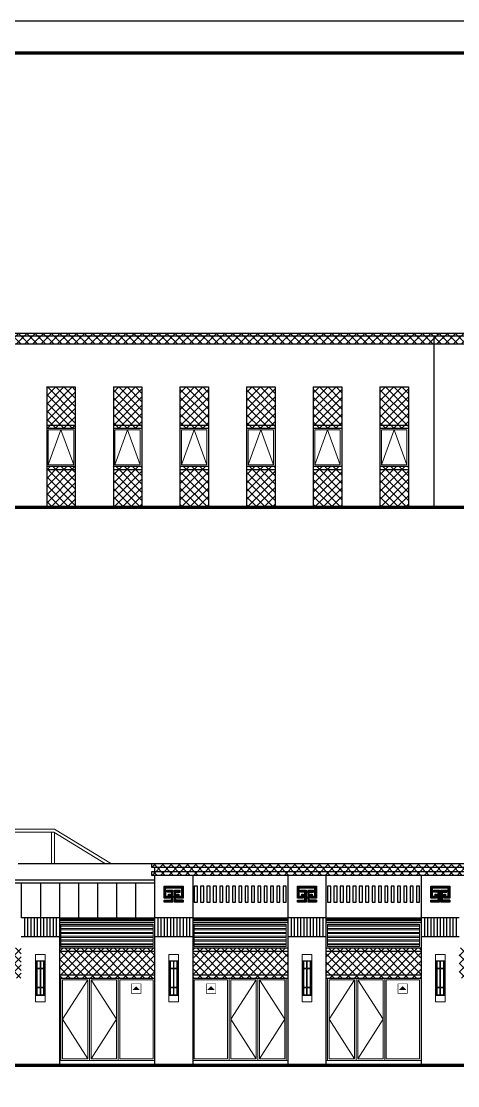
# Model space of a CAD drawing. Extents: x 1188826 to 1909461, y 608442 to 1651179.
# Drawn here: x 1499059 to 1512809, y 983729 to 1017302 of the extents above; entities that cross this region are included whole.
import ezdxf

# ---------------------------------------------------------------- set-up
doc = ezdxf.new("R2010")
doc.units = 0
doc.header["$LTSCALE"] = 1000
doc.header["$MEASUREMENT"] = 0
doc.linetypes.add('ACAD_ISO10W100', pattern=[18.5, 12, -3, 0.5, -3])
doc.linetypes.add('DOTE', pattern=[2.42, 2, -0.2, 0.02, -0.2])
for name, color, linetype in [('1-PUB_HATCH', 8, 'Continuous'), ('3-剖面填充（细）', 251, 'Continuous'), ('图框', 140, 'Continuous'), ('立面', 73, 'Continuous'), ('立面-1', 13, 'Continuous')]:
    doc.layers.add(name, color=color, linetype=linetype)
for name, color, linetype, lineweight in [('2-门窗开启', 8, 'Continuous', 9), ('DOTE', 19, 'DOTE', 9), ('PUB_HATCH', 8, 'Continuous', 9), ('WALL', 9, 'Continuous', 40), ('WINDOW', 144, 'Continuous', 15), ('填充', 251, 'Continuous', 5), ('平面-栏杆', 135, 'Continuous', 15)]:
    doc.layers.add(name, color=color, linetype=linetype, lineweight=lineweight)
pattern_1 = [(45, (2e-10, 0), (-129.893668, 129.893668), []), (135, (2e-10, 0), (-129.893668, -129.893668), [])]

# ---------------------------------------------------------------- blocks, each defined once
blk = doc.blocks.new('1234124')
at = {"layer": 'WINDOW', "color": 4}
for p, q in [((-150, 1300), (150, 1300)), ((-100, 1060), (-10, 1060)), ((-100, 1040), (-10, 1040)), ((-10, 1280), (-10, 1060)), ((-10, 1040), (-10, 460)), ((10, 1280), (10, 1060)), ((10, 1060), (100, 1060)), ((10, 1040), (10, 460)), ((10, 1040), (100, 1040)), ((-100, 440), (-10, 440)), ((-10, 220), (-10, 440)), ((10, 220), (10, 440)), ((10, 440), (100, 440)), ((-150, 200), (150, 200))]:
    blk.add_line(p, q, dxfattribs=at)
for points in [[(-150, 1500), (150, 1500), (150, 0), (-150, 0)], [(-120, 1300), (120, 1300), (120, 200), (-120, 200)]]:
    blk.add_lwpolyline(points, close=True, dxfattribs=at)
for points in [[(-100, 1060), (-100, 1280), (-10, 1280)], [(-10, 460), (-100, 460), (-100, 1040)], [(10, 1280), (100, 1280), (100, 1060)], [(100, 1040), (100, 460), (10, 460)], [(-100, 440), (-100, 220), (-10, 220)], [(10, 220), (100, 220), (100, 440)]]:
    blk.add_lwpolyline(points, dxfattribs=at)
blk = doc.blocks.new('GDGDGRDADW')
at = {"layer": '3-剖面填充（细）'}
h = blk.add_hatch(dxfattribs=at)
h.set_pattern_fill('ANSI31', color=251, scale=5)
h.set_pattern_definition([(45, (175515.148, 222231.159), (-5.61266, 5.61266), [])])
h.paths.add_polyline_path([(175863, 222358), (175585, 222358), (175585, 222420), (175817, 222420), (175817, 222670), (175678, 222670), (175678, 222733), (175863, 222733)])
h = blk.add_hatch(dxfattribs=at)
h.set_pattern_fill('ANSI31', color=251, scale=5)
h.set_pattern_definition([(45, (175837.9185, 222356.159), (-5.61266, 5.61266), [])])
h.paths.add_polyline_path([(175586, 222858), (175586, 222483), (175770, 222483), (175770, 222608), (175724, 222608), (175724, 222545), (175632, 222545), (175632, 222795), (176139, 222795), (176139, 222545), (176047, 222545), (176047, 222608), (176001, 222608), (176001, 222483), (176186, 222483), (176186, 222858)])
h = blk.add_hatch(dxfattribs=at)
h.set_pattern_fill('ANSI31', color=251, scale=5)
h.set_pattern_definition([(45, (175561.008, 222231.159), (-5.61266, 5.61266), [])])
h.paths.add_polyline_path([(175909, 222358), (176186, 222358), (176186, 222420), (175955, 222420), (175955, 222670), (176093, 222670), (176093, 222733), (175909, 222733)])
at = {"layer": '立面'}
for p, q in [((175586, 222858), (176186, 222858)), ((175586, 222483), (175586, 222858)), ((176139, 222795), (175632, 222795)), ((175632, 222795), (175632, 222545)), ((175678, 222670), (175678, 222733)), ((175678, 222733), (175863, 222733)), ((175816, 222670), (175678, 222670)), ((175724, 222545), (175724, 222608)), ((175724, 222608), (175770, 222608)), ((175770, 222608), (175770, 222483)), ((175816, 222420), (175816, 222670)), ((175863, 222733), (175863, 222358)), ((175909, 222733), (175909, 222358)), ((175909, 222733), (176093, 222733)), ((175955, 222420), (175955, 222670)), ((175955, 222670), (176093, 222670)), ((176001, 222483), (176001, 222608)), ((176001, 222608), (176047, 222608)), ((176047, 222608), (176047, 222545)), ((176047, 222608), (176047, 222545)), ((176093, 222670), (176093, 222733)), ((176093, 222670), (176093, 222733)), ((176139, 222545), (176139, 222795)), ((176186, 222858), (176186, 222483)), ((175770, 222483), (175586, 222483)), ((175586, 222358), (175586, 222420)), ((175586, 222420), (175816, 222420)), ((175863, 222358), (175586, 222358)), ((175632, 222545), (175724, 222545)), ((176186, 222358), (175909, 222358)), ((176186, 222420), (175955, 222420)), ((176186, 222483), (176001, 222483)), ((176047, 222545), (176139, 222545)), ((176186, 222420), (176186, 222358))]:
    blk.add_line(p, q, dxfattribs=at)
blk = doc.blocks.new('c451')
at = {"layer": '2-门窗开启', "ltscale": 0.5}
for points in [[(900, 2550), (100, 1300), (900, 50)], [(1000, 2550), (1800, 1300), (1000, 50)]]:
    blk.add_lwpolyline(points, dxfattribs=at)
at = {"layer": 'WINDOW'}
for points in [[(0, 2600), (3000, 2600), (3000, 0), (0, 0)], [(100, 2550), (900, 2550), (900, 50), (100, 50)], [(1800, 2550), (1000, 2550), (1000, 50), (1800, 50)], [(1900, 2550), (2950, 2550), (2950, 50), (1900, 50)]]:
    blk.add_lwpolyline(points, close=True, dxfattribs=at)
for points in [[(50, 2600), (50, 0)], [(950, 2600), (950, 0)], [(1850, 2600), (1850, 0)]]:
    blk.add_lwpolyline(points, dxfattribs=at)
blk = doc.blocks.new('fewfrewfref')
at = {"layer": 'WALL'}
blk.add_hatch(color=1, dxfattribs=at).paths.add_polyline_path([(367770, 261682), (367710, 261622), (367830, 261622)])
at = {"layer": 'WALL', "color": 1, "const_width": 10}
blk.add_lwpolyline([(367695, 261570), (367695, 261720), (367845, 261720), (367845, 261570)], close=True, dxfattribs=at)

msp = doc.modelspace()

# ---------------------------------------------------------------- hatches: boundary and pattern name
at = {"layer": '1-PUB_HATCH'}
h = msp.add_hatch(dxfattribs=at)
h.set_pattern_fill('ANSI37', color=256, scale=115.71489)
h.set_pattern_definition([(45, (0, 0), (-129.893668, 129.893668), []), (135, (0, 0), (-129.893668, -129.893668), [])])
h.paths.add_polyline_path([(1481959, 1007467), (1481959, 1007367), (1482059, 1007367), (1482059, 1007117), (1519249, 1007117), (1519249, 1007123), (1519529, 1007123), (1519529, 1007295), (1519809, 1007295), (1519809, 1007467)])
h = msp.add_hatch(dxfattribs=at)
h.set_pattern_fill('ANSI37', color=256, scale=115.71489)
h.set_pattern_definition(pattern_1)
h.paths.add_polyline_path([(1483959, 1005767), (1483059, 1005767), (1483059, 1004567), (1483959, 1004567)])
h.paths.add_polyline_path([(1483959, 1004567), (1483059, 1004567), (1483059, 1004467), (1483959, 1004467)])
h.paths.add_polyline_path([(1483959, 1003267), (1483059, 1003267), (1483059, 1003167), (1483959, 1003167)])
h.paths.add_polyline_path([(1483959, 1003167), (1483059, 1003167), (1483059, 1001973), (1483959, 1001973)])
h.paths.add_polyline_path([(1486059, 1003167), (1485159, 1003167), (1485159, 1001973), (1486059, 1001973)])
h.paths.add_polyline_path([(1486059, 1003267), (1485159, 1003267), (1485159, 1003167), (1486059, 1003167)])
h.paths.add_polyline_path([(1486059, 1004567), (1485159, 1004567), (1485159, 1004467), (1486059, 1004467)])
h.paths.add_polyline_path([(1486059, 1005767), (1485159, 1005767), (1485159, 1004567), (1486059, 1004567)])
h.paths.add_polyline_path([(1488159, 1005767), (1487259, 1005767), (1487259, 1004567), (1488159, 1004567)])
h.paths.add_polyline_path([(1488159, 1004567), (1487259, 1004567), (1487259, 1004467), (1488159, 1004467)])
h.paths.add_polyline_path([(1488159, 1003167), (1487259, 1003167), (1487259, 1001973), (1488159, 1001973)])
h.paths.add_polyline_path([(1488159, 1003267), (1487259, 1003267), (1487259, 1003167), (1488159, 1003167)])
h.paths.add_polyline_path([(1490259, 1003167), (1489359, 1003167), (1489359, 1001973), (1490259, 1001973)])
h.paths.add_polyline_path([(1490259, 1003267), (1489359, 1003267), (1489359, 1003167), (1490259, 1003167)])
h.paths.add_polyline_path([(1490259, 1005767), (1489359, 1005767), (1489359, 1004567), (1490259, 1004567)])
h.paths.add_polyline_path([(1490259, 1004567), (1489359, 1004567), (1489359, 1004467), (1490259, 1004467)])
h.paths.add_polyline_path([(1492359, 1004567), (1491459, 1004567), (1491459, 1004467), (1492359, 1004467)])
h.paths.add_polyline_path([(1492359, 1005767), (1491459, 1005767), (1491459, 1004567), (1492359, 1004567)])
h.paths.add_polyline_path([(1492359, 1003167), (1491459, 1003167), (1491459, 1001973), (1492359, 1001973)])
h.paths.add_polyline_path([(1492359, 1003267), (1491459, 1003267), (1491459, 1003167), (1492359, 1003167)])
h.paths.add_polyline_path([(1494459, 1003167), (1493559, 1003167), (1493559, 1001973), (1494459, 1001973)])
h.paths.add_polyline_path([(1494459, 1003267), (1493559, 1003267), (1493559, 1003167), (1494459, 1003167)])
h.paths.add_polyline_path([(1494459, 1004567), (1493559, 1004567), (1493559, 1004467), (1494459, 1004467)])
h.paths.add_polyline_path([(1494459, 1005767), (1493559, 1005767), (1493559, 1004567), (1494459, 1004567)])
h.paths.add_polyline_path([(1496559, 1005767), (1495659, 1005767), (1495659, 1004567), (1496559, 1004567)])
h.paths.add_polyline_path([(1496559, 1004567), (1495659, 1004567), (1495659, 1004467), (1496559, 1004467)])
h.paths.add_polyline_path([(1496559, 1003267), (1495659, 1003267), (1495659, 1003167), (1496559, 1003167)])
h.paths.add_polyline_path([(1496559, 1003167), (1495659, 1003167), (1495659, 1001973), (1496559, 1001973)])
h.paths.add_polyline_path([(1498659, 1003167), (1497759, 1003167), (1497759, 1001973), (1498659, 1001973)])
h.paths.add_polyline_path([(1498659, 1003267), (1497759, 1003267), (1497759, 1003167), (1498659, 1003167)])
h.paths.add_polyline_path([(1498659, 1004567), (1497759, 1004567), (1497759, 1004467), (1498659, 1004467)])
h.paths.add_polyline_path([(1498659, 1005767), (1497759, 1005767), (1497759, 1004567), (1498659, 1004567)])
h.paths.add_polyline_path([(1500759, 1005767), (1499859, 1005767), (1499859, 1004567), (1500759, 1004567)])
h.paths.add_polyline_path([(1500759, 1004567), (1499859, 1004567), (1499859, 1004467), (1500759, 1004467)])
h.paths.add_polyline_path([(1500759, 1003267), (1499859, 1003267), (1499859, 1003167), (1500759, 1003167)])
h.paths.add_polyline_path([(1500759, 1003167), (1499859, 1003167), (1499859, 1001973), (1500759, 1001973)])
h.paths.add_polyline_path([(1478798, 995423), (1478798, 996272), (1478352, 996272), (1478352, 995423)], flags=9)
h.paths.add_polyline_path([(1478798, 991803), (1478798, 992692), (1478352, 992692), (1478352, 991803)], flags=9)
h.paths.add_polyline_path([(1478798, 986478), (1478798, 987367), (1478352, 987367), (1478352, 986478)], flags=9)
h.paths.add_polyline_path([(1478798, 983773), (1478798, 984422), (1478352, 984422), (1478352, 983773)], flags=9)
h.paths.add_polyline_path([(1477998, 989943), (1477998, 990952), (1477552, 990952), (1477552, 989943)], flags=9)
h.paths.add_polyline_path([(1479598, 995423), (1479598, 996272), (1479152, 996272), (1479152, 995423)], flags=9)
h.paths.add_polyline_path([(1479598, 994478), (1479598, 995167), (1479152, 995167), (1479152, 994478)], flags=9)
h.paths.add_polyline_path([(1479598, 992903), (1479598, 993792), (1479152, 993792), (1479152, 992903)], flags=9)
h.paths.add_polyline_path([(1479598, 991048), (1479598, 991897), (1479152, 991897), (1479152, 991048)], flags=9)
h.paths.add_polyline_path([(1479598, 989598), (1479598, 990447), (1479152, 990447), (1479152, 989598)], flags=9)
h.paths.add_polyline_path([(1479598, 987778), (1479598, 988667), (1479152, 988667), (1479152, 987778)], flags=9)
h.paths.add_polyline_path([(1479598, 985378), (1479598, 986267), (1479152, 986267), (1479152, 985378)], flags=9)
h.paths.add_polyline_path([(1479598, 983773), (1479598, 984422), (1479152, 984422), (1479152, 983773)], flags=9)
h.paths.add_polyline_path([(1477714, 1006343), (1477714, 1007192), (1477267, 1007192), (1477267, 1006343)], flags=9)
h.paths.add_polyline_path([(1477714, 1004843), (1477714, 1005692), (1477267, 1005692), (1477267, 1004843)], flags=9)
h.paths.add_polyline_path([(1477714, 1003443), (1477714, 1004292), (1477267, 1004292), (1477267, 1003443)], flags=9)
h.paths.add_polyline_path([(1477714, 1002193), (1477714, 1003042), (1477267, 1003042), (1477267, 1002193)], flags=9)
h.paths.add_polyline_path([(1476914, 1006343), (1476914, 1007192), (1476467, 1007192), (1476467, 1006343)], flags=9)
h.paths.add_polyline_path([(1476914, 1003593), (1476914, 1004442), (1476467, 1004442), (1476467, 1003593)], flags=9)
h.paths.add_polyline_path([(1482119, 998828), (1482798, 998828), (1482798, 999507), (1482119, 999507)], flags=9)
h.paths.add_polyline_path([(1509214, 1000319), (1510303, 1000319), (1510303, 1000765), (1509214, 1000765)], flags=9)
h.paths.add_polyline_path([(1536914, 1000319), (1537603, 1000319), (1537603, 1000765), (1536914, 1000765)], flags=9)
h.paths.add_polyline_path([(1551013, 963000), (1553035, 963000), (1553035, 963561), (1551013, 963561)], flags=9)
h.paths.add_polyline_path([(1550755, 963553), (1553186, 963553), (1553186, 964119), (1550755, 964119)], flags=9)
h.paths.add_polyline_path([(1550678, 964102), (1553109, 964102), (1553109, 964669), (1550678, 964669)], flags=9)
h.paths.add_polyline_path([(1550678, 964652), (1553109, 964652), (1553109, 965218), (1550678, 965218)], flags=9)
h.paths.add_polyline_path([(1552215, 961286), (1553374, 961286), (1553374, 961704), (1552215, 961704)], flags=9)
h.paths.add_polyline_path([(1554105, 959752), (1554652, 959752), (1554652, 960170), (1554105, 960170)], flags=9)
h = msp.add_hatch(dxfattribs=at)
h.set_pattern_fill('ANSI37', color=256, scale=115.71489)
h.set_pattern_definition([(45, (-8400, 0), (-129.893668, 129.893668), []), (135, (-8400, 0), (-129.893668, -129.893668), [])])
h.paths.add_polyline_path([(1502859, 1004567), (1501959, 1004567), (1501959, 1004467), (1502859, 1004467)])
h.paths.add_polyline_path([(1502859, 1003267), (1501959, 1003267), (1501959, 1003167), (1502859, 1003167)])
h.paths.add_polyline_path([(1502859, 1003167), (1501959, 1003167), (1501959, 1001973), (1502859, 1001973)])
h.paths.add_polyline_path([(1501959, 1005767), (1502859, 1005767), (1502859, 1004567), (1501959, 1004567)])
h = msp.add_hatch(dxfattribs=at)
h.set_pattern_fill('ANSI37', color=256, scale=115.71489)
h.set_pattern_definition([(45, (-4200, 0), (-129.893668, 129.893668), []), (135, (-4200, 0), (-129.893668, -129.893668), [])])
h.paths.add_polyline_path([(1507059, 1005767), (1506159, 1005767), (1506159, 1004567), (1507059, 1004567)])
h.paths.add_polyline_path([(1507059, 1004567), (1506159, 1004567), (1506159, 1004467), (1507059, 1004467)])
h.paths.add_polyline_path([(1507059, 1003267), (1506159, 1003267), (1506159, 1003167), (1507059, 1003167)])
h.paths.add_polyline_path([(1507059, 1003167), (1506159, 1003167), (1506159, 1001973), (1507059, 1001973)])
h.paths.add_polyline_path([(1504959, 1003167), (1504059, 1003167), (1504059, 1001973), (1504959, 1001973)])
h.paths.add_polyline_path([(1504959, 1003267), (1504059, 1003267), (1504059, 1003167), (1504959, 1003167)])
h.paths.add_polyline_path([(1504959, 1004567), (1504059, 1004567), (1504059, 1004467), (1504959, 1004467)])
h.paths.add_polyline_path([(1504959, 1005767), (1504059, 1005767), (1504059, 1004567), (1504959, 1004567)])
h = msp.add_hatch(dxfattribs=at)
h.set_pattern_fill('ANSI37', color=256, scale=115.71489)
h.set_pattern_definition(pattern_1)
h.paths.add_polyline_path([(1511259, 1005767), (1510359, 1005767), (1510359, 1004567), (1511259, 1004567)])
h.paths.add_polyline_path([(1511259, 1004567), (1510359, 1004567), (1510359, 1004467), (1511259, 1004467)])
h.paths.add_polyline_path([(1511259, 1003267), (1510359, 1003267), (1510359, 1003167), (1511259, 1003167)])
h.paths.add_polyline_path([(1511259, 1003167), (1510359, 1003167), (1510359, 1001973), (1511259, 1001973)])
h.paths.add_polyline_path([(1509159, 1003167), (1508259, 1003167), (1508259, 1001973), (1509159, 1001973)])
h.paths.add_polyline_path([(1509159, 1003267), (1508259, 1003267), (1508259, 1003167), (1509159, 1003167)])
h.paths.add_polyline_path([(1509159, 1004567), (1508259, 1004567), (1508259, 1004467), (1509159, 1004467)])
h.paths.add_polyline_path([(1509159, 1005767), (1508259, 1005767), (1508259, 1004567), (1509159, 1004567)])
h = msp.add_hatch(dxfattribs=at)
h.set_pattern_fill('ANSI37', color=256, scale=115.71489)
h.set_pattern_definition(pattern_1)
h.paths.add_polyline_path([(1493359, 996723), (1482759, 996723), (1482759, 996273), (1493259, 996280), (1493259, 996623)])
h.paths.add_polyline_path([(1493259, 996273), (1482759, 996273), (1482759, 996173), (1493184, 996173), (1493259, 996173)])
h.paths.add_polyline_path([(1493259, 996173), (1482759, 996173), (1482759, 995123), (1493259, 995123)])
h.paths.add_polyline_path([(1485859, 995123), (1483659, 995123), (1483659, 994573), (1485859, 994573)])
h.paths.add_polyline_path([(1485859, 994573), (1483659, 994573), (1483659, 994473), (1485859, 994473)])
h.paths.add_polyline_path([(1485859, 992123), (1483659, 992123), (1483659, 990723), (1485859, 990723)])
h.paths.add_polyline_path([(1485859, 992223), (1483659, 992223), (1483659, 992123), (1485859, 992123)])
h.paths.add_polyline_path([(1483659, 995123), (1482759, 995123), (1482759, 990723), (1483659, 990723)])
h.paths.add_polyline_path([(1486859, 992223), (1486859, 992223), (1486859, 994473), (1486859, 995123), (1485859, 995123), (1485859, 994473), (1485859, 992223), (1485859, 990723), (1486859, 990723)])
h.paths.add_polyline_path([(1489059, 992123), (1486859, 992123), (1486859, 990723), (1489059, 990723)])
h.paths.add_polyline_path([(1490059, 992223), (1490059, 992223), (1490059, 994473), (1490059, 995123), (1489059, 995123), (1489059, 994473), (1489059, 992223), (1489059, 990723), (1490059, 990723)])
h.paths.add_polyline_path([(1492259, 992123), (1490059, 992123), (1490059, 990723), (1492259, 990723)])
h.paths.add_polyline_path([(1493259, 995123), (1492259, 995123), (1492259, 994473), (1492259, 992223), (1492259, 990723), (1493259, 990723)])
h.paths.add_polyline_path([(1492259, 994573), (1490059, 994573), (1490059, 994473), (1492259, 994473)])
h.paths.add_polyline_path([(1492259, 995123), (1490059, 995123), (1490059, 994573), (1492259, 994573)])
h.paths.add_polyline_path([(1489059, 995123), (1486859, 995123), (1486859, 994573), (1489059, 994573)])
h.paths.add_polyline_path([(1489059, 994573), (1486859, 994573), (1486859, 994473), (1489059, 994473)])
h.paths.add_polyline_path([(1496159, 990473), (1496059, 990473), (1482559, 990473), (1482459, 990473), (1482459, 990373), (1482559, 990373), (1496159, 990373)])
h.paths.add_polyline_path([(1496059, 990623), (1482559, 990623), (1482559, 990473), (1496059, 990473)])
h.paths.add_polyline_path([(1496159, 990723), (1482559, 990723), (1482459, 990723), (1482459, 990623), (1482559, 990623), (1496159, 990623)])
h.paths.add_polyline_path([(1517059, 990473), (1516959, 990473), (1503159, 990473), (1503159, 990373), (1517059, 990373)])
h.paths.add_polyline_path([(1516959, 990623), (1503259, 990623), (1503259, 990473), (1516959, 990473)])
h.paths.add_polyline_path([(1517059, 990723), (1503159, 990723), (1503159, 990623), (1503259, 990623), (1517059, 990623)])
h.paths.add_polyline_path([(1538059, 990473), (1537959, 990473), (1524159, 990473), (1524159, 990373), (1538059, 990373)])
h.paths.add_polyline_path([(1537959, 990623), (1524259, 990623), (1524259, 990473), (1537959, 990473)])
h.paths.add_polyline_path([(1538059, 990723), (1524159, 990723), (1524159, 990623), (1524259, 990623), (1538059, 990623)])
h.paths.add_polyline_path([(1491059, 992223), (1491459, 992223), (1491459, 994473), (1491059, 994473)])
h = msp.add_hatch(dxfattribs=at)
h.set_pattern_fill('ANSI37', color=256, scale=115.71489)
h.set_pattern_definition(pattern_1)
h.paths.add_polyline_path([(1486459, 987223), (1483459, 987223), (1483459, 987123), (1486459, 987123)])
h.paths.add_polyline_path([(1486459, 987973), (1483459, 987973), (1483459, 987223), (1486459, 987223)])
h.paths.add_polyline_path([(1486459, 988073), (1483459, 988073), (1483459, 987973), (1486459, 987973)])
h.paths.add_polyline_path([(1490659, 987223), (1487659, 987223), (1487659, 987123), (1490659, 987123)])
h.paths.add_polyline_path([(1490659, 987973), (1487659, 987973), (1487659, 987223), (1490659, 987223)])
h.paths.add_polyline_path([(1490659, 988073), (1487659, 988073), (1487659, 987973), (1490659, 987973)])
h.paths.add_polyline_path([(1494859, 987223), (1491859, 987223), (1491859, 987123), (1494859, 987123)])
h.paths.add_polyline_path([(1494859, 987973), (1491859, 987973), (1491859, 987223), (1494859, 987223)])
h.paths.add_polyline_path([(1494859, 988073), (1491859, 988073), (1491859, 987973), (1494859, 987973)])
h.paths.add_polyline_path([(1499059, 987223), (1496059, 987223), (1496059, 987123), (1499059, 987123)])
h.paths.add_polyline_path([(1499059, 987973), (1496059, 987973), (1496059, 987223), (1499059, 987223)])
h.paths.add_polyline_path([(1499059, 988073), (1496059, 988073), (1496059, 987973), (1499059, 987973)])
h.paths.add_polyline_path([(1503259, 987223), (1500259, 987223), (1500259, 987123), (1503259, 987123)])
h.paths.add_polyline_path([(1503259, 987973), (1500259, 987973), (1500259, 987223), (1503259, 987223)])
h.paths.add_polyline_path([(1503259, 988073), (1500259, 988073), (1500259, 987973), (1503259, 987973)])
h.paths.add_polyline_path([(1507459, 987223), (1504459, 987223), (1504459, 987123), (1507459, 987123)])
h.paths.add_polyline_path([(1507459, 987973), (1504459, 987973), (1504459, 987223), (1507459, 987223)])
h.paths.add_polyline_path([(1507459, 988073), (1504459, 988073), (1504459, 987973), (1507459, 987973)])
h.paths.add_polyline_path([(1511659, 987223), (1508659, 987223), (1508659, 987123), (1511659, 987123)])
h.paths.add_polyline_path([(1511659, 987973), (1508659, 987973), (1508659, 987223), (1511659, 987223)])
h.paths.add_polyline_path([(1511659, 988073), (1508659, 988073), (1508659, 987973), (1511659, 987973)])
h.paths.add_polyline_path([(1515859, 987223), (1512859, 987223), (1512859, 987123), (1515859, 987123)])
h.paths.add_polyline_path([(1515859, 987973), (1512859, 987973), (1512859, 987223), (1515859, 987223)])
h.paths.add_polyline_path([(1515859, 988073), (1512859, 988073), (1512859, 987973), (1515859, 987973)])
h.paths.add_polyline_path([(1520059, 987223), (1517059, 987223), (1517059, 987123), (1520059, 987123)])
h.paths.add_polyline_path([(1520059, 987973), (1517059, 987973), (1517059, 987223), (1520059, 987223)])
h.paths.add_polyline_path([(1520059, 988073), (1517059, 988073), (1517059, 987973), (1520059, 987973)])
h.paths.add_polyline_path([(1524259, 987223), (1521259, 987223), (1521259, 987123), (1524259, 987123)])
h.paths.add_polyline_path([(1524259, 987973), (1521259, 987973), (1521259, 987223), (1524259, 987223)])
h.paths.add_polyline_path([(1524259, 988073), (1521259, 988073), (1521259, 987973), (1524259, 987973)])
h.paths.add_polyline_path([(1528459, 987223), (1525459, 987223), (1525459, 987123), (1528459, 987123)])
h.paths.add_polyline_path([(1528459, 987973), (1525459, 987973), (1525459, 987223), (1528459, 987223)])
h.paths.add_polyline_path([(1528459, 988073), (1525459, 988073), (1525459, 987973), (1528459, 987973)])
h.paths.add_polyline_path([(1532659, 987223), (1529659, 987223), (1529659, 987123), (1532659, 987123)])
h.paths.add_polyline_path([(1532659, 987973), (1529659, 987973), (1529659, 987223), (1532659, 987223)])
h.paths.add_polyline_path([(1532659, 988073), (1529659, 988073), (1529659, 987973), (1532659, 987973)])
h.paths.add_polyline_path([(1536859, 987223), (1533859, 987223), (1533859, 987123), (1536859, 987123)])
h.paths.add_polyline_path([(1536859, 987973), (1533859, 987973), (1533859, 987223), (1536859, 987223)])
h.paths.add_polyline_path([(1536859, 988073), (1533859, 988073), (1533859, 987973), (1536859, 987973)])
at = {"layer": 'PUB_HATCH'}
h = msp.add_hatch(dxfattribs=at)
h.set_pattern_fill('ANSI32', color=256, scale=25, angle=135)
h.set_pattern_definition([(180, (168471.16, 423455.74), (-7e-15, -119.0625), []), (180, (168431.48, 423495.43), (-7e-15, -119.0625), [])])
h.paths.add_polyline_path([(1500309, 988823), (1503209, 988823), (1503209, 988123), (1500309, 988123)])
h = msp.add_hatch(dxfattribs=at)
h.set_pattern_fill('ANSI32', color=256, scale=25, angle=135)
h.set_pattern_definition([(180, (172671.16, 423455.74), (-7e-15, -119.0625), []), (180, (172631.48, 423495.43), (-7e-15, -119.0625), [])])
h.paths.add_polyline_path([(1504509, 988823), (1507409, 988823), (1507409, 988123), (1504509, 988123)])
h = msp.add_hatch(dxfattribs=at)
h.set_pattern_fill('ANSI32', color=256, scale=25, angle=135)
h.set_pattern_definition([(180, (176871.16, 423455.74), (-7e-15, -119.0625), []), (180, (176831.48, 423495.43), (-7e-15, -119.0625), [])])
h.paths.add_polyline_path([(1508709, 988823), (1511609, 988823), (1511609, 988123), (1508709, 988123)])

# ---------------------------------------------------------------- linework, layer by layer
at = {"layer": '2-门窗开启', "ltscale": 0.5}
for points in [[(1499909, 1003317), (1500309, 1004417), (1500709, 1003317)], [(1502009, 1003317), (1502409, 1004417), (1502809, 1003317)], [(1504109, 1003317), (1504509, 1004417), (1504909, 1003317)], [(1506209, 1003317), (1506609, 1004417), (1507009, 1003317)], [(1508309, 1003317), (1508709, 1004417), (1509109, 1003317)], [(1510409, 1003317), (1510809, 1004417), (1511209, 1003317)]]:
    msp.add_lwpolyline(points, dxfattribs=at)
at = {"layer": '3-剖面填充（细）', "color": 252}
for points in [[(1503159, 990723), (1498959, 990723)], [(1499059, 990123), (1499059, 989023)], [(1499659, 990123), (1499659, 989023)], [(1500259, 990123), (1500259, 989023)], [(1500859, 990123), (1500859, 989023)], [(1501459, 990123), (1501459, 989023)], [(1502059, 990123), (1502059, 989023)], [(1502659, 990123), (1502659, 989023)], [(1504459, 990373), (1504459, 989023)], [(1507459, 990373), (1507459, 989023)], [(1508659, 990373), (1508659, 989023)], [(1511659, 990373), (1511659, 989023)]]:
    msp.add_lwpolyline(points, dxfattribs=at)
at = {"layer": 'DOTE', "linetype": 'ACAD_ISO10W100', "ltscale": 100, "const_width": 0.001}
for points in [[(1480459, 1006067), (1538574, 1006067)], [(1480459, 1001967), (1538574, 1001967)], [(1539459, 989323), (1481344, 989323)], [(1539459, 984523), (1481344, 984523)], [(1539459, 984373), (1481344, 984373)]]:
    msp.add_lwpolyline(points, dxfattribs=at)
at = {"layer": 'WINDOW'}
for points in [[(1499859, 1004467), (1500759, 1004467), (1500759, 1003267), (1499859, 1003267)], [(1499909, 1004417), (1500709, 1004417), (1500709, 1003317), (1499909, 1003317)], [(1501959, 1004467), (1502859, 1004467), (1502859, 1003267), (1501959, 1003267)], [(1502009, 1004417), (1502809, 1004417), (1502809, 1003317), (1502009, 1003317)], [(1504059, 1004467), (1504959, 1004467), (1504959, 1003267), (1504059, 1003267)], [(1504109, 1004417), (1504909, 1004417), (1504909, 1003317), (1504109, 1003317)], [(1506159, 1004467), (1507059, 1004467), (1507059, 1003267), (1506159, 1003267)], [(1506209, 1004417), (1507009, 1004417), (1507009, 1003317), (1506209, 1003317)], [(1508259, 1004467), (1509159, 1004467), (1509159, 1003267), (1508259, 1003267)], [(1508309, 1004417), (1509109, 1004417), (1509109, 1003317), (1508309, 1003317)], [(1510359, 1004467), (1511259, 1004467), (1511259, 1003267), (1510359, 1003267)], [(1510409, 1004417), (1511209, 1004417), (1511209, 1003317), (1510409, 1003317)], [(1500259, 988873), (1503259, 988873), (1503259, 988073), (1500259, 988073)], [(1500309, 988823), (1503209, 988823), (1503209, 988123), (1500309, 988123)], [(1504459, 988873), (1507459, 988873), (1507459, 988073), (1504459, 988073)], [(1504509, 988823), (1507409, 988823), (1507409, 988123), (1504509, 988123)], [(1508659, 988873), (1511659, 988873), (1511659, 988073), (1508659, 988073)], [(1508709, 988823), (1511609, 988823), (1511609, 988123), (1508709, 988123)]]:
    msp.add_lwpolyline(points, close=True, dxfattribs=at)
at = {"layer": '图框'}
msp.add_lwpolyline([(1471963, 957902), (1556063, 957902), (1556063, 1017302), (1471963, 1017302)], close=True, dxfattribs=at)
at = {"layer": '图框', "const_width": 100}
msp.add_lwpolyline([(1474463, 958902), (1555063, 958902), (1555063, 1016302), (1474463, 1016302)], close=True, dxfattribs=at)
at = {"layer": '平面-栏杆'}
for points in [[(1500109, 991823), (1493259, 991823)], [(1501901, 990723), (1500109, 991823)], [(1501710, 990723), (1500081, 991723), (1493259, 991723)], [(1500009, 990723), (1500009, 991723)], [(1500109, 990723), (1500109, 991705)]]:
    msp.add_lwpolyline(points, dxfattribs=at)
at = {"layer": '立面', "color": 4}
for p, q in [((1500259, 989023), (1503259, 989023)), ((1500259, 989023), (1500259, 989003)), ((1500259, 989003), (1503259, 989003)), ((1500259, 988958), (1500274, 988958)), ((1500259, 988958), (1500259, 988873)), ((1503259, 988938), (1500259, 988938)), ((1503259, 988873), (1500259, 988873)), ((1500274, 989003), (1500274, 988958)), ((1503244, 988958), (1500274, 988958)), ((1503244, 988958), (1503244, 989003)), ((1503259, 988958), (1503244, 988958)), ((1503259, 989023), (1503259, 989003)), ((1503259, 988958), (1503259, 988873)), ((1504459, 989023), (1507459, 989023)), ((1504459, 989023), (1504459, 989003)), ((1504459, 989003), (1507459, 989003)), ((1504459, 988958), (1504474, 988958)), ((1504459, 988958), (1504459, 988873)), ((1507459, 988938), (1504459, 988938)), ((1507459, 988873), (1504459, 988873)), ((1504474, 989003), (1504474, 988958)), ((1507444, 988958), (1504474, 988958)), ((1507444, 988958), (1507444, 989003)), ((1507459, 988958), (1507444, 988958)), ((1507459, 989023), (1507459, 989003)), ((1507459, 988958), (1507459, 988873)), ((1508659, 989023), (1511659, 989023)), ((1508659, 989023), (1508659, 989003)), ((1508659, 989003), (1511659, 989003)), ((1508659, 988958), (1508674, 988958)), ((1508659, 988958), (1508659, 988873)), ((1511659, 988938), (1508659, 988938)), ((1511659, 988873), (1508659, 988873)), ((1508674, 989003), (1508674, 988958)), ((1511644, 988958), (1508674, 988958)), ((1511644, 988958), (1511644, 989003)), ((1511659, 988958), (1511644, 988958)), ((1511659, 989023), (1511659, 989003)), ((1511659, 988958), (1511659, 988873))]:
    msp.add_line(p, q, dxfattribs=at)
at = {"layer": '立面'}
for points in [[(1504609, 989523), (1504609, 990023), (1504509, 990023), (1504509, 989523)], [(1504809, 989523), (1504809, 990023), (1504709, 990023), (1504709, 989523)], [(1505009, 989523), (1505009, 990023), (1504909, 990023), (1504909, 989523)], [(1505209, 989523), (1505209, 990023), (1505109, 990023), (1505109, 989523)], [(1505409, 989523), (1505409, 990023), (1505309, 990023), (1505309, 989523)], [(1505609, 989523), (1505609, 990023), (1505509, 990023), (1505509, 989523)], [(1505809, 989523), (1505809, 990023), (1505709, 990023), (1505709, 989523)], [(1506009, 989523), (1506009, 990023), (1505909, 990023), (1505909, 989523)], [(1506209, 989523), (1506209, 990023), (1506109, 990023), (1506109, 989523)], [(1506409, 989523), (1506409, 990023), (1506309, 990023), (1506309, 989523)], [(1506609, 989523), (1506609, 990023), (1506509, 990023), (1506509, 989523)], [(1506809, 989523), (1506809, 990023), (1506709, 990023), (1506709, 989523)], [(1507009, 989523), (1507009, 990023), (1506909, 990023), (1506909, 989523)], [(1507209, 989523), (1507209, 990023), (1507109, 990023), (1507109, 989523)], [(1507409, 989523), (1507409, 990023), (1507309, 990023), (1507309, 989523)], [(1508809, 989523), (1508809, 990023), (1508709, 990023), (1508709, 989523)], [(1509009, 989523), (1509009, 990023), (1508909, 990023), (1508909, 989523)], [(1509209, 989523), (1509209, 990023), (1509109, 990023), (1509109, 989523)], [(1509409, 989523), (1509409, 990023), (1509309, 990023), (1509309, 989523)], [(1509609, 989523), (1509609, 990023), (1509509, 990023), (1509509, 989523)], [(1509809, 989523), (1509809, 990023), (1509709, 990023), (1509709, 989523)], [(1510009, 989523), (1510009, 990023), (1509909, 990023), (1509909, 989523)], [(1510209, 989523), (1510209, 990023), (1510109, 990023), (1510109, 989523)], [(1510409, 989523), (1510409, 990023), (1510309, 990023), (1510309, 989523)], [(1510609, 989523), (1510609, 990023), (1510509, 990023), (1510509, 989523)], [(1510809, 989523), (1510809, 990023), (1510709, 990023), (1510709, 989523)], [(1511009, 989523), (1511009, 990023), (1510909, 990023), (1510909, 989523)], [(1511209, 989523), (1511209, 990023), (1511109, 990023), (1511109, 989523)], [(1511409, 989523), (1511409, 990023), (1511309, 990023), (1511309, 989523)], [(1511609, 989523), (1511609, 990023), (1511509, 990023), (1511509, 989523)]]:
    msp.add_lwpolyline(points, close=True, dxfattribs=at)
for points in [[(1500259, 989023), (1499059, 989023)], [(1499159, 989023), (1499159, 988423)], [(1499259, 989023), (1499259, 988423)], [(1499359, 989023), (1499359, 988423)], [(1499459, 989023), (1499459, 988423)], [(1499559, 989023), (1499559, 988423)], [(1499659, 989023), (1499659, 988423)], [(1499759, 989023), (1499759, 988423)], [(1499859, 989023), (1499859, 988423)], [(1499959, 989023), (1499959, 988423)], [(1500059, 989023), (1500059, 988423)], [(1500159, 989023), (1500159, 988423)], [(1504459, 989023), (1503259, 989023)], [(1503359, 989023), (1503359, 988423)], [(1503459, 989023), (1503459, 988423)], [(1503559, 989023), (1503559, 988423)], [(1503659, 989023), (1503659, 988423)], [(1503759, 989023), (1503759, 988423)], [(1503859, 989023), (1503859, 988423)], [(1503959, 989023), (1503959, 988423)], [(1504059, 989023), (1504059, 988423)], [(1504159, 989023), (1504159, 988423)], [(1504259, 989023), (1504259, 988423)], [(1504359, 989023), (1504359, 988423)], [(1508659, 989023), (1507459, 989023)], [(1507559, 989023), (1507559, 988423)], [(1507659, 989023), (1507659, 988423)], [(1507759, 989023), (1507759, 988423)], [(1507859, 989023), (1507859, 988423)], [(1507959, 989023), (1507959, 988423)], [(1508059, 989023), (1508059, 988423)], [(1508159, 989023), (1508159, 988423)], [(1508259, 989023), (1508259, 988423)], [(1508359, 989023), (1508359, 988423)], [(1508459, 989023), (1508459, 988423)], [(1508559, 989023), (1508559, 988423)], [(1512859, 989023), (1511659, 989023)], [(1511759, 989023), (1511759, 988423)], [(1511859, 989023), (1511859, 988423)], [(1511959, 989023), (1511959, 988423)], [(1512059, 989023), (1512059, 988423)], [(1512159, 989023), (1512159, 988423)], [(1512259, 989023), (1512259, 988423)], [(1512359, 989023), (1512359, 988423)], [(1512459, 989023), (1512459, 988423)], [(1512559, 989023), (1512559, 988423)], [(1512659, 989023), (1512659, 988423)], [(1512759, 989023), (1512759, 988423)], [(1500259, 988423), (1499059, 988423)], [(1504459, 988423), (1503259, 988423)], [(1508659, 988423), (1507459, 988423)], [(1512859, 988423), (1511659, 988423)]]:
    msp.add_lwpolyline(points, dxfattribs=at)
at = {"layer": '立面-1'}
for p, q in [((1496059, 990223), (1503259, 990223)), ((1496059, 990123), (1503259, 990123))]:
    msp.add_line(p, q, dxfattribs=at)
for points in [[(1519809, 1007367), (1481959, 1007367), (1481959, 1007467), (1519809, 1007467)], [(1519249, 1007117), (1482059, 1007117), (1482059, 1007217)], [(1512159, 1007467), (1512159, 1007367), (1512059, 1007367), (1512059, 1007217), (1512059, 1007217), (1512059, 1007117)], [(1512059, 1007117), (1512059, 1001973)], [(1499859, 1005767), (1499859, 1001967)], [(1499859, 1005767), (1500759, 1005767)], [(1500759, 1005767), (1500759, 1001967)], [(1501959, 1005767), (1501959, 1001967)], [(1501959, 1005767), (1502859, 1005767)], [(1502859, 1005767), (1502859, 1001967)], [(1504059, 1005767), (1504059, 1001967)], [(1504059, 1005767), (1504959, 1005767)], [(1504959, 1005767), (1504959, 1001967)], [(1506159, 1005767), (1506159, 1001967)], [(1506159, 1005767), (1507059, 1005767)], [(1507059, 1005767), (1507059, 1001967)], [(1508259, 1005767), (1508259, 1001967)], [(1508259, 1005767), (1509159, 1005767)], [(1509159, 1005767), (1509159, 1001967)], [(1510359, 1005767), (1510359, 1001967)], [(1510359, 1005767), (1511259, 1005767)], [(1511259, 1005767), (1511259, 1001967)], [(1499859, 1004567), (1500759, 1004567)], [(1501959, 1004567), (1502859, 1004567)], [(1504059, 1004567), (1504959, 1004567)], [(1506159, 1004567), (1507059, 1004567)], [(1508259, 1004567), (1509159, 1004567)], [(1510359, 1004567), (1511259, 1004567)], [(1499859, 1004467), (1500759, 1004467)], [(1501959, 1004467), (1502859, 1004467)], [(1504059, 1004467), (1504959, 1004467)], [(1506159, 1004467), (1507059, 1004467)], [(1508259, 1004467), (1509159, 1004467)], [(1510359, 1004467), (1511259, 1004467)], [(1499859, 1003267), (1500759, 1003267)], [(1499859, 1003167), (1500759, 1003167)], [(1501959, 1003267), (1502859, 1003267)], [(1501959, 1003167), (1502859, 1003167)], [(1504059, 1003267), (1504959, 1003267)], [(1504059, 1003167), (1504959, 1003167)], [(1506159, 1003267), (1507059, 1003267)], [(1506159, 1003167), (1507059, 1003167)], [(1508259, 1003267), (1509159, 1003267)], [(1508259, 1003167), (1509159, 1003167)], [(1510359, 1003267), (1511259, 1003267)], [(1510359, 1003167), (1511259, 1003167)], [(1517059, 990723), (1503159, 990723)], [(1503159, 990723), (1503159, 990623), (1503259, 990623), (1503259, 990473), (1503159, 990473), (1503159, 990373)], [(1503159, 990623), (1517059, 990623)], [(1517059, 990473), (1503159, 990473)], [(1503159, 990373), (1517059, 990373)], [(1503259, 990373), (1503259, 989023)], [(1500259, 989023), (1503259, 989023)], [(1500259, 989023), (1500259, 984373)], [(1503259, 989023), (1503259, 984373)], [(1504459, 989023), (1507459, 989023)], [(1504459, 989023), (1504459, 984373)], [(1507459, 989023), (1507459, 984373)], [(1508659, 989023), (1511659, 989023)], [(1508659, 989023), (1508659, 984373)], [(1511659, 989023), (1511659, 984373)], [(1500259, 988073), (1503259, 988073)], [(1504459, 988073), (1507459, 988073)], [(1508659, 988073), (1511659, 988073)], [(1500259, 987973), (1500259, 987973), (1503259, 987973)], [(1504459, 987973), (1504459, 987973), (1507459, 987973)], [(1508659, 987973), (1508659, 987973), (1511659, 987973)], [(1500259, 987223), (1503259, 987223)], [(1500259, 987123), (1500259, 987123), (1503259, 987123)], [(1504459, 987223), (1507459, 987223)], [(1504459, 987123), (1504459, 987123), (1507459, 987123)], [(1508659, 987223), (1511659, 987223)], [(1508659, 987123), (1508659, 987123), (1511659, 987123)]]:
    msp.add_lwpolyline(points, dxfattribs=at)
at = {"layer": '立面-1', "const_width": 100}
for points in [[(1480459, 1001973), (1538574, 1001973)], [(1539459, 984373), (1481344, 984373)]]:
    msp.add_lwpolyline(points, dxfattribs=at)

# ---------------------------------------------------------------- block references
for p in [(1327973, 767165), (1332173, 767165), (1336373, 767165)]:
    msp.add_blockref('GDGDGRDADW', p)
at = {"layer": '填充', "xscale": 2, "yscale": 2, "zscale": 2}
for p in [(767136, 463502), (769498, 463502), (775536, 463502)]:
    msp.add_blockref('fewfrewfref', p, dxfattribs=at)
at = {"layer": '立面-1'}
for name, p in [('1234124', (1499660, 986372)), ('1234124', (1503860, 986372)), ('1234124', (1508060, 986372)), ('1234124', (1512260, 986372)), ('c451', (1500259, 984523)), ('c451', (1508659, 984523))]:
    msp.add_blockref(name, p, dxfattribs=at)
at = {"layer": '立面-1', "xscale": -1}
msp.add_blockref('c451', (1507459, 984523), dxfattribs=at)

doc.saveas('drawing.dxf')
